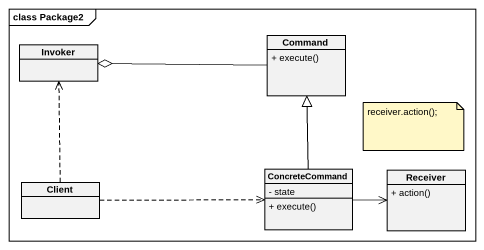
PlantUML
@startuml
mainframe class Package2
hide circle
hide empty members
skinparam classAttributeIconSize 0
class Invoker
class Command {
  + execute()
}
class Client
class ConcreteCommand {
  - state
  + execute()
}
class Receiver {
  + action()
}
Command -left-o Invoker
Client .up.> Invoker
Client .right.> ConcreteCommand
ConcreteCommand -up-|> Command
ConcreteCommand -right-> Receiver
note as N1
  receiver.action();
end note
@enduml
